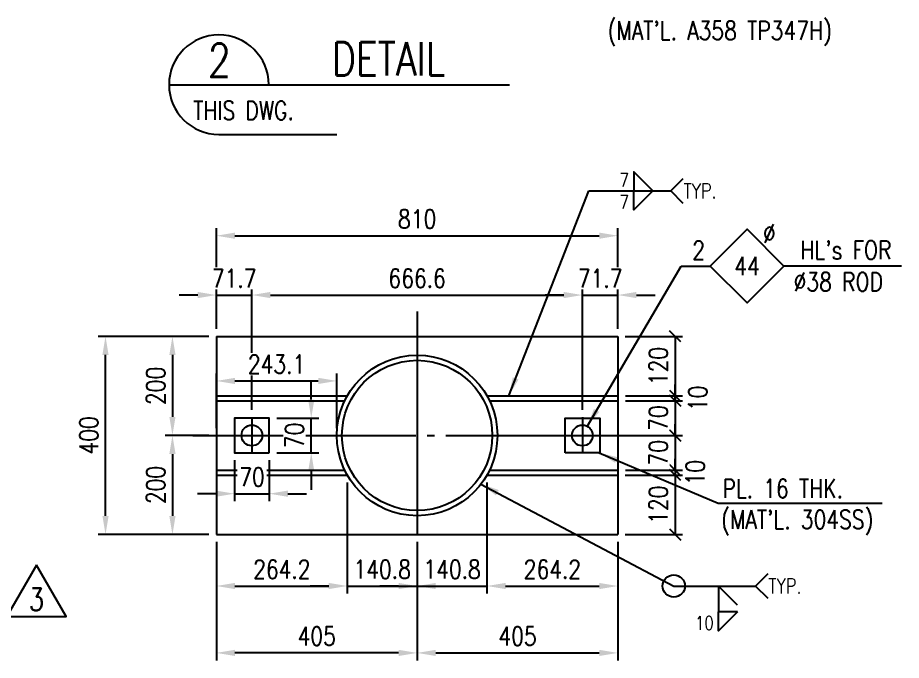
# Model space of a CAD drawing. Header units: millimetres. Extents: x 0 to 91981, y -132907 to 77676.
# Drawn here: x 30559 to 37689, y 53091 to 58280 of the extents above; entities that cross this region are included whole.
import ezdxf
from ezdxf.enums import TextEntityAlignment as Align

# ---------------------------------------------------------------- set-up
doc = ezdxf.new("R2010")
doc.units = ezdxf.units.MM
doc.header["$LTSCALE"] = 60
doc.linetypes.add('JNK-CENTER', pattern=[34, 30, -1.5, 1, -1.5])
for name, color, linetype in [('CEN-R', 1, 'JNK-CENTER'), ('CON-C', 4, 'Continuous'), ('CON-G', 3, 'Continuous'), ('CON-W', 7, 'Continuous'), ('CON-Y', 2, 'Continuous'), ('Dim-W', 7, 'Continuous'), ('rev-2', 2, 'Continuous'), ('rev-3', 2, 'Continuous'), ('TXT-Y', 2, 'Continuous')]:
    doc.layers.add(name, color=color, linetype=linetype)
doc.styles.add('SIMPLEX', font='simplex.shx', dxfattribs={"width": 0.8})
doc.dimstyles.new('DIM60', dxfattribs={"dimscale": 60, "dimtxt": 2.5, "dimasz": 2.5, "dimexe": 1, "dimexo": 1, "dimgap": 1, "dimtad": 1, "dimdsep": 46, "dimtxsty": 'SIMPLEX', "dimcen": 0, "dimclrd": 256, "dimclre": 256, "dimclrt": 2, "dimadec": 1, "dimazin": 2, "dimtfac": 1, "dimtix": 1, "dimtmove": 2, "dimatfit": 2, "dimfxl": 1, "dimarcsym": 1})
doc.dimstyles.new('DIM60x4', dxfattribs={"dimscale": 60, "dimtxt": 2.5, "dimasz": 2.5, "dimexe": 1, "dimexo": 1, "dimgap": 1, "dimtad": 1, "dimdec": 1, "dimlfac": 0.25, "dimdsep": 46, "dimtxsty": 'SIMPLEX', "dimcen": 2.5, "dimclrd": 7, "dimclre": 7, "dimclrt": 2, "dimadec": 1, "dimazin": 2, "dimtfac": 1, "dimtdec": 1, "dimtix": 1, "dimtmove": 2, "dimatfit": 2, "dimfxl": 1, "dimtfill": 1, "dimtolj": 1, "dimtzin": 0, "dimarcsym": 1})

# ---------------------------------------------------------------- blocks, each defined once
blk = doc.blocks.new('SECTITLE')
at = {"layer": 'CON-G'}
for p, q in [((-1.7, 0), (44.1, 0)), ((5, -6.7), (20.86, -6.7))]:
    blk.add_line(p, q, dxfattribs=at)
blk.add_arc((5, 0), 6.7, 0, 270, dxfattribs=at)
at = {"layer": 'CON-C', "style": 'SIMPLEX', "width": 0.8}
for tag, p in [('A', (5.06, 1.04)), ('ELEVATION', (27.83, 1.22))]:
    blk.add_attdef(tag, text='', height=4.5, dxfattribs=at).set_placement(p, align=Align.CENTER)
at = {"layer": 'CON-Y', "style": 'SIMPLEX', "width": 0.8}
blk.add_attdef('H0000-0000', (1.54, -4.72), '', height=2.5, dxfattribs=at)
blk.add_attdef('SCALE', text='', height=2.5, dxfattribs=at).set_placement((44.9, -3.72), align=Align.RIGHT)
blk = doc.blocks.new('*D919')
at = {"layer": 'CON-W', "color": 7, "linetype": 'ByBlock', "lineweight": -2, "transparency": 16777216}
for p, q in [((32162.6, 55767), (32162.6, 56579.4)), ((35402.6, 55767), (35402.6, 56579.4)), ((32312.6, 56519.4), (35252.6, 56519.4))]:
    blk.add_line(p, q, dxfattribs=at)
at = {"layer": 'CON-W', "color": 7, "transparency": 16777216}
for points in [[(32312.6, 56544.4), (32312.6, 56494.4), (32162.6, 56519.4)], [(35252.6, 56544.4), (35252.6, 56494.4), (35402.6, 56519.4)]]:
    blk.add_solid(points, dxfattribs=at)
at = {"layer": 'DEFPOINTS', "color": 0, "transparency": 16777216}
for p in [(35402.6, 56519.4), (32162.6, 55707), (35402.6, 55707)]:
    blk.add_point(p, dxfattribs=at)
at = {"layer": 'CON-W', "color": 2, "transparency": 16777216, "insert": (33782.6, 56654.4), "char_height": 150, "attachment_point": 5, "style": 'SIMPLEX', "bg_fill": 3, "box_fill_scale": 1.1, "bg_fill_color": 256, "bg_fill_true_color": 13158600, "bg_fill_transparency": 0}
blk.add_mtext('\\A1;810', dxfattribs=at)
blk = doc.blocks.new('weld-sy2')
blk.add_lwpolyline([(2.56, 0), (0, -2.56), (0, 0)])
at = {"style": 'SIMPLEX', "width": 0.8}
blk.add_attdef('4', text='', height=2.2, dxfattribs=at).set_placement((-0.6504, -2.992), align=Align.RIGHT)
blk = doc.blocks.new('tail-r')
blk.add_lwpolyline([(1.68, -1.68), (0, 0), (1.68, 1.68)])
at = {"style": 'SIMPLEX', "width": 0.8}
blk.add_attdef('TYP.', text='', height=2, dxfattribs=at).set_placement((1.72, 0), align=Align.MIDDLE_LEFT)
blk = doc.blocks.new('*D920')
at = {"layer": 'CON-W', "color": 7, "linetype": 'ByBlock', "lineweight": -2, "transparency": 16777216}
for p, q in [((32449.3, 55113.7), (32449.3, 56100.4)), ((35115.8, 55113.7), (35115.8, 56100.4)), ((32599.3, 56040.4), (34965.8, 56040.4))]:
    blk.add_line(p, q, dxfattribs=at)
at = {"layer": 'CON-W', "color": 7, "transparency": 16777216}
for points in [[(32599.3, 56065.4), (32599.3, 56015.4), (32449.3, 56040.4)], [(34965.8, 56065.4), (34965.8, 56015.4), (35115.8, 56040.4)]]:
    blk.add_solid(points, dxfattribs=at)
at = {"layer": 'DEFPOINTS', "color": 0, "transparency": 16777216}
for p in [(35115.8, 56040.4), (32449.3, 55053.7), (35115.8, 55053.7)]:
    blk.add_point(p, dxfattribs=at)
at = {"layer": 'CON-W', "color": 2, "transparency": 16777216, "insert": (33782.6, 56175.4), "char_height": 150, "attachment_point": 5, "style": 'SIMPLEX', "bg_fill": 3, "box_fill_scale": 1.1, "bg_fill_color": 256, "bg_fill_true_color": 13158600, "bg_fill_transparency": 0}
blk.add_mtext('\\A1;666.6', dxfattribs=at)
blk = doc.blocks.new('*D921')
at = {"layer": 'CON-W', "color": 7, "linetype": 'ByBlock', "lineweight": -2, "transparency": 16777216}
for p, q in [((35115.8, 55113.7), (35115.8, 56100.4)), ((35402.6, 55767), (35402.6, 56100.4)), ((34965.8, 56040.4), (34815.8, 56040.4)), ((35115.8, 56040.4), (35402.6, 56040.4)), ((35552.6, 56040.4), (35702.6, 56040.4))]:
    blk.add_line(p, q, dxfattribs=at)
at = {"layer": 'CON-W', "color": 7, "transparency": 16777216}
for points in [[(34965.8, 56065.4), (34965.8, 56015.4), (35115.8, 56040.4)], [(35552.6, 56065.4), (35552.6, 56015.4), (35402.6, 56040.4)]]:
    blk.add_solid(points, dxfattribs=at)
at = {"layer": 'DEFPOINTS', "color": 0, "transparency": 16777216}
for p in [(35402.6, 56040.4), (35402.6, 55707), (35115.8, 55053.7)]:
    blk.add_point(p, dxfattribs=at)
at = {"layer": 'CON-W', "color": 2, "transparency": 16777216, "insert": (35259.2, 56175.4), "char_height": 150, "attachment_point": 5, "style": 'SIMPLEX', "bg_fill": 3, "box_fill_scale": 1.1, "bg_fill_color": 256, "bg_fill_true_color": 13158600, "bg_fill_transparency": 0}
blk.add_mtext('\\A1;71.7', dxfattribs=at)
blk = doc.blocks.new('*D922')
at = {"layer": 'CON-W', "color": 7, "linetype": 'ByBlock', "lineweight": -2, "transparency": 16777216}
for p, q in [((32102.6, 55707), (31748.3, 55707)), ((31808.3, 55557), (31808.3, 55057)), ((32102.5, 54907), (31748.3, 54907))]:
    blk.add_line(p, q, dxfattribs=at)
at = {"layer": 'CON-W', "color": 7, "transparency": 16777216}
for points in [[(31783.3, 55557), (31833.3, 55557), (31808.3, 55707)], [(31783.3, 55057), (31833.3, 55057), (31808.3, 54907)]]:
    blk.add_solid(points, dxfattribs=at)
at = {"layer": 'DEFPOINTS', "color": 0, "transparency": 16777216}
for p in [(32162.6, 55707), (31808.3, 54907), (32162.5, 54907)]:
    blk.add_point(p, dxfattribs=at)
at = {"layer": 'CON-W', "color": 2, "transparency": 16777216, "insert": (31673.3, 55307), "char_height": 150, "attachment_point": 5, "rotation": 90, "style": 'SIMPLEX', "bg_fill": 3, "box_fill_scale": 1.1, "bg_fill_color": 256, "bg_fill_true_color": 13158600, "bg_fill_transparency": 0}
blk.add_mtext('\\A1;200', dxfattribs=at)
blk = doc.blocks.new('*D923')
at = {"layer": 'CON-W', "color": 7, "linetype": 'ByBlock', "lineweight": -2, "transparency": 16777216}
for p, q in [((32102.5, 54907), (31748.3, 54907)), ((31808.3, 54757), (31808.3, 54257)), ((32102.6, 54107), (31748.3, 54107))]:
    blk.add_line(p, q, dxfattribs=at)
at = {"layer": 'CON-W', "color": 7, "transparency": 16777216}
for points in [[(31783.3, 54757), (31833.3, 54757), (31808.3, 54907)], [(31783.3, 54257), (31833.3, 54257), (31808.3, 54107)]]:
    blk.add_solid(points, dxfattribs=at)
at = {"layer": 'DEFPOINTS', "color": 0, "transparency": 16777216}
for p in [(32162.5, 54907), (31808.3, 54107), (32162.6, 54107)]:
    blk.add_point(p, dxfattribs=at)
at = {"layer": 'CON-W', "color": 2, "transparency": 16777216, "insert": (31673.3, 54507), "char_height": 150, "attachment_point": 5, "rotation": 90, "style": 'SIMPLEX', "bg_fill": 3, "box_fill_scale": 1.1, "bg_fill_color": 256, "bg_fill_true_color": 13158600, "bg_fill_transparency": 0}
blk.add_mtext('\\A1;200', dxfattribs=at)
blk = doc.blocks.new('*D924')
at = {"layer": 'CON-W', "color": 7, "linetype": 'ByBlock', "lineweight": -2, "transparency": 16777216}
for p, q in [((32042.9, 55707), (31208.3, 55707)), ((31268.3, 54257), (31268.3, 55557)), ((32102.6, 54107), (31208.3, 54107))]:
    blk.add_line(p, q, dxfattribs=at)
at = {"layer": 'CON-W', "color": 7, "transparency": 16777216}
for points in [[(31243.3, 55557), (31293.3, 55557), (31268.3, 55707)], [(31243.3, 54257), (31293.3, 54257), (31268.3, 54107)]]:
    blk.add_solid(points, dxfattribs=at)
at = {"layer": 'DEFPOINTS', "color": 0, "transparency": 16777216}
for p in [(31268.3, 55707), (32102.9, 55707), (32162.6, 54107)]:
    blk.add_point(p, dxfattribs=at)
at = {"layer": 'CON-W', "color": 2, "transparency": 16777216, "insert": (31133.3, 54907), "char_height": 150, "attachment_point": 5, "rotation": 90, "style": 'SIMPLEX', "bg_fill": 3, "box_fill_scale": 1.1, "bg_fill_color": 256, "bg_fill_true_color": 13158600, "bg_fill_transparency": 0}
blk.add_mtext('\\A1;400', dxfattribs=at)
blk = doc.blocks.new('_Oblique')
at = {"color": 0, "linetype": 'ByBlock', "lineweight": -2}
blk.add_line((-0.5, -0.5), (0.5, 0.5), dxfattribs=at)
blk = doc.blocks.new('*D925')
at = {"layer": 'CON-W', "color": 7, "linetype": 'ByBlock', "lineweight": -2, "transparency": 16777216}
for p, q in [((35864.1, 55227), (35864.1, 55317)), ((35462.6, 55227), (35924.1, 55227)), ((35462.6, 55187), (35924.1, 55187)), ((35864.1, 55227), (35864.1, 55187)), ((35864.1, 55187), (35864.1, 55097))]:
    blk.add_line(p, q, dxfattribs=at)
at = {"layer": 'DEFPOINTS', "color": 0, "transparency": 16777216}
for p in [(35402.6, 55227), (35402.6, 55187), (35864.1, 55187)]:
    blk.add_point(p, dxfattribs=at)
at = {"layer": 'CON-W', "color": 7, "lineweight": -2, "transparency": 16777216, "xscale": 90, "yscale": 90, "zscale": 90}
for p, rotation in [((35864.1, 55227), 270), ((35864.1, 55187), 90)]:
    blk.add_blockref('_Oblique', p, dxfattribs=dict(at, rotation=rotation))
at = {"layer": 'CON-W', "color": 2, "transparency": 16777216, "insert": (36047.4, 55207), "char_height": 150, "attachment_point": 5, "rotation": 90, "style": 'SIMPLEX', "bg_fill": 3, "box_fill_scale": 1.1, "bg_fill_color": 256, "bg_fill_true_color": 13158600, "bg_fill_transparency": 0}
blk.add_mtext('\\A1;10', dxfattribs=at)
blk = doc.blocks.new('*D926')
at = {"layer": 'CON-W', "color": 7, "linetype": 'ByBlock', "lineweight": -2, "transparency": 16777216}
for p, q in [((35864.1, 55187), (35864.1, 55277)), ((35462.6, 55187), (35924.1, 55187)), ((35864.1, 55187), (35864.1, 54907)), ((35462.2, 54907), (35924.1, 54907)), ((35864.1, 54907), (35864.1, 54817))]:
    blk.add_line(p, q, dxfattribs=at)
at = {"layer": 'DEFPOINTS', "color": 0, "transparency": 16777216}
for p in [(35402.6, 55187), (35402.2, 54907), (35864.1, 54907)]:
    blk.add_point(p, dxfattribs=at)
at = {"layer": 'CON-W', "color": 7, "lineweight": -2, "transparency": 16777216, "xscale": 90, "yscale": 90, "zscale": 90}
for p, rotation in [((35864.1, 55187), 270), ((35864.1, 54907), 90)]:
    blk.add_blockref('_Oblique', p, dxfattribs=dict(at, rotation=rotation))
at = {"layer": 'CON-W', "color": 2, "transparency": 16777216, "insert": (35729.1, 55047), "char_height": 150, "attachment_point": 5, "rotation": 90, "style": 'SIMPLEX', "bg_fill": 3, "box_fill_scale": 1.1, "bg_fill_color": 256, "bg_fill_true_color": 13158600, "bg_fill_transparency": 0}
blk.add_mtext('\\A1;70', dxfattribs=at)
blk = doc.blocks.new('*D927')
at = {"layer": 'CON-W', "color": 7, "linetype": 'ByBlock', "lineweight": -2, "transparency": 16777216}
for p, q in [((35864.1, 54627), (35864.1, 54717)), ((35462.6, 54627), (35924.1, 54627)), ((35864.1, 54627), (35864.1, 54587)), ((35462.2, 54587), (35924.1, 54587)), ((35864.1, 54587), (35864.1, 54497))]:
    blk.add_line(p, q, dxfattribs=at)
at = {"layer": 'DEFPOINTS', "color": 0, "transparency": 16777216}
for p in [(35402.6, 54627), (35402.2, 54587), (35864.1, 54587)]:
    blk.add_point(p, dxfattribs=at)
at = {"layer": 'CON-W', "color": 2, "transparency": 16777216, "insert": (36026.8, 54607), "char_height": 150, "attachment_point": 5, "rotation": 90, "style": 'SIMPLEX', "bg_fill": 3, "box_fill_scale": 1.1, "bg_fill_color": 256, "bg_fill_true_color": 13158600, "bg_fill_transparency": 0}
blk.add_mtext('\\A1;10', dxfattribs=at)
at = {"layer": 'CON-W', "color": 7, "lineweight": -2, "transparency": 16777216, "xscale": 90, "yscale": 90, "zscale": 90}
for p, rotation in [((35864.1, 54627), 270), ((35864.1, 54587), 90)]:
    blk.add_blockref('_Oblique', p, dxfattribs=dict(at, rotation=rotation))
blk = doc.blocks.new('*D928')
at = {"layer": 'CON-W', "color": 7, "linetype": 'ByBlock', "lineweight": -2, "transparency": 16777216}
for p, q in [((35462.2, 54587), (35924.1, 54587)), ((35864.1, 54587), (35864.1, 54107)), ((35462.2, 54107), (35924.1, 54107))]:
    blk.add_line(p, q, dxfattribs=at)
at = {"layer": 'DEFPOINTS', "color": 0, "transparency": 16777216}
for p in [(35402.2, 54587), (35402.2, 54107), (35864.1, 54107)]:
    blk.add_point(p, dxfattribs=at)
at = {"layer": 'CON-W', "color": 7, "lineweight": -2, "transparency": 16777216, "xscale": 90, "yscale": 90, "zscale": 90}
for p, rotation in [((35864.1, 54587), 90), ((35864.1, 54107), 270)]:
    blk.add_blockref('_Oblique', p, dxfattribs=dict(at, rotation=rotation))
at = {"layer": 'CON-W', "color": 2, "transparency": 16777216, "insert": (35729.1, 54347), "char_height": 150, "attachment_point": 5, "rotation": 90, "style": 'SIMPLEX', "bg_fill": 3, "box_fill_scale": 1.1, "bg_fill_color": 256, "bg_fill_true_color": 13158600, "bg_fill_transparency": 0}
blk.add_mtext('\\A1;120', dxfattribs=at)
blk = doc.blocks.new('*D929')
at = {"layer": 'CON-W', "color": 7, "linetype": 'ByBlock', "lineweight": -2, "transparency": 16777216}
for p, q in [((33219.3, 54527), (33219.3, 53631.4)), ((32162.6, 54047), (32162.6, 53631.4)), ((32312.6, 53691.4), (33069.3, 53691.4))]:
    blk.add_line(p, q, dxfattribs=at)
at = {"layer": 'CON-W', "color": 7, "transparency": 16777216}
for points in [[(32312.6, 53716.4), (32312.6, 53666.4), (32162.6, 53691.4)], [(33069.3, 53716.4), (33069.3, 53666.4), (33219.3, 53691.4)]]:
    blk.add_solid(points, dxfattribs=at)
at = {"layer": 'DEFPOINTS', "color": 0, "transparency": 16777216}
for p in [(33219.3, 54587), (32162.6, 54107), (33219.3, 53691.4)]:
    blk.add_point(p, dxfattribs=at)
at = {"layer": 'CON-W', "color": 2, "transparency": 16777216, "insert": (32690.9, 53826.4), "char_height": 150, "attachment_point": 5, "style": 'SIMPLEX', "bg_fill": 3, "box_fill_scale": 1.1, "bg_fill_color": 256, "bg_fill_true_color": 13158600, "bg_fill_transparency": 0}
blk.add_mtext('\\A1;264.2', dxfattribs=at)
blk = doc.blocks.new('*D930')
at = {"layer": 'CON-W', "color": 7, "linetype": 'ByBlock', "lineweight": -2, "transparency": 16777216}
for p, q in [((34345.8, 54527), (34345.8, 53631.4)), ((35402.6, 54047), (35402.6, 53631.4)), ((34495.8, 53691.4), (35252.6, 53691.4))]:
    blk.add_line(p, q, dxfattribs=at)
at = {"layer": 'CON-W', "color": 7, "transparency": 16777216}
for points in [[(34495.8, 53716.4), (34495.8, 53666.4), (34345.8, 53691.4)], [(35252.6, 53716.4), (35252.6, 53666.4), (35402.6, 53691.4)]]:
    blk.add_solid(points, dxfattribs=at)
at = {"layer": 'DEFPOINTS', "color": 0, "transparency": 16777216}
for p in [(34345.8, 54587), (35402.6, 54107), (35402.6, 53691.4)]:
    blk.add_point(p, dxfattribs=at)
at = {"layer": 'CON-W', "color": 2, "transparency": 16777216, "insert": (34874.2, 53826.4), "char_height": 150, "attachment_point": 5, "style": 'SIMPLEX', "bg_fill": 3, "box_fill_scale": 1.1, "bg_fill_color": 256, "bg_fill_true_color": 13158600, "bg_fill_transparency": 0}
blk.add_mtext('\\A1;264.2', dxfattribs=at)
blk = doc.blocks.new('*D931')
at = {"layer": 'CON-W', "color": 7, "linetype": 'ByBlock', "lineweight": -2, "transparency": 16777216}
for p, q in [((32162.6, 54047), (32162.6, 53091.4)), ((33782.6, 54047), (33782.6, 53091.4)), ((33632.6, 53151.4), (32312.6, 53151.4))]:
    blk.add_line(p, q, dxfattribs=at)
at = {"layer": 'CON-W', "color": 7, "transparency": 16777216}
for points in [[(32312.6, 53176.4), (32312.6, 53126.4), (32162.6, 53151.4)], [(33632.6, 53176.4), (33632.6, 53126.4), (33782.6, 53151.4)]]:
    blk.add_solid(points, dxfattribs=at)
at = {"layer": 'DEFPOINTS', "color": 0, "transparency": 16777216}
for p in [(32162.6, 54107), (33782.6, 54107), (32162.6, 53151.4)]:
    blk.add_point(p, dxfattribs=at)
at = {"layer": 'CON-W', "color": 2, "transparency": 16777216, "insert": (32972.6, 53286.4), "char_height": 150, "attachment_point": 5, "style": 'SIMPLEX', "bg_fill": 3, "box_fill_scale": 1.1, "bg_fill_color": 256, "bg_fill_true_color": 13158600, "bg_fill_transparency": 0}
blk.add_mtext('\\A1;405', dxfattribs=at)
blk = doc.blocks.new('*D932')
at = {"layer": 'CON-W', "color": 7, "linetype": 'ByBlock', "lineweight": -2, "transparency": 16777216}
for p, q in [((33782.6, 54047), (33782.6, 53091.4)), ((35402.6, 54047), (35402.6, 53091.4)), ((33932.6, 53151.4), (35252.6, 53151.4))]:
    blk.add_line(p, q, dxfattribs=at)
at = {"layer": 'CON-W', "color": 7, "transparency": 16777216}
for points in [[(33932.6, 53176.4), (33932.6, 53126.4), (33782.6, 53151.4)], [(35252.6, 53176.4), (35252.6, 53126.4), (35402.6, 53151.4)]]:
    blk.add_solid(points, dxfattribs=at)
at = {"layer": 'DEFPOINTS', "color": 0, "transparency": 16777216}
for p in [(33782.6, 54107), (35402.6, 54107), (35402.6, 53151.4)]:
    blk.add_point(p, dxfattribs=at)
at = {"layer": 'CON-W', "color": 2, "transparency": 16777216, "insert": (34592.6, 53286.4), "char_height": 150, "attachment_point": 5, "style": 'SIMPLEX', "bg_fill": 3, "box_fill_scale": 1.1, "bg_fill_color": 256, "bg_fill_true_color": 13158600, "bg_fill_transparency": 0}
blk.add_mtext('\\A1;405', dxfattribs=at)
blk = doc.blocks.new('BOLTHOLE')
at = {"layer": 'CON-W'}
blk.add_line((25.7, 0), (9.9, 0), dxfattribs=at)
blk.add_lwpolyline([(0, 0), (4.95, 4.95), (9.9, 0), (4.95, -4.95)], close=True, dxfattribs=at)
at = {"layer": 'CON-Y', "style": 'SIMPLEX', "width": 0.8}
for s, p in [('%%C', (8.81, 3.12)), ("HL's FOR", (24.37, 0.9))]:
    blk.add_text(s, height=2.5, dxfattribs=at).set_placement(p, align=Align.RIGHT)
blk.add_attdef('4', text='', height=2.5, dxfattribs=at).set_placement((-0.69, 0.87), align=Align.RIGHT)
blk.add_attdef('22', text='', height=2.5, dxfattribs=at).set_placement((4.95, 0), align=Align.MIDDLE_CENTER)
blk = doc.blocks.new('*D933')
at = {"layer": 'CON-W', "color": 7, "linetype": 'ByBlock', "lineweight": -2, "transparency": 16777216}
for p, q in [((32162.6, 55767), (32162.6, 56100.4)), ((32449.3, 55113.7), (32449.3, 56100.4)), ((32012.6, 56040.4), (31862.6, 56040.4)), ((32162.6, 56040.4), (32449.3, 56040.4)), ((32599.3, 56040.4), (32749.3, 56040.4))]:
    blk.add_line(p, q, dxfattribs=at)
at = {"layer": 'CON-W', "color": 7, "transparency": 16777216}
for points in [[(32012.6, 56065.4), (32012.6, 56015.4), (32162.6, 56040.4)], [(32599.3, 56065.4), (32599.3, 56015.4), (32449.3, 56040.4)]]:
    blk.add_solid(points, dxfattribs=at)
at = {"layer": 'DEFPOINTS', "color": 0, "transparency": 16777216}
for p in [(32449.3, 56040.4), (32162.6, 55707), (32449.3, 55053.7)]:
    blk.add_point(p, dxfattribs=at)
at = {"layer": 'CON-W', "color": 2, "transparency": 16777216, "insert": (32305.9, 56175.4), "char_height": 150, "attachment_point": 5, "style": 'SIMPLEX', "bg_fill": 3, "box_fill_scale": 1.1, "bg_fill_color": 256, "bg_fill_true_color": 13158600, "bg_fill_transparency": 0}
blk.add_mtext('\\A1;71.7', dxfattribs=at)
blk = doc.blocks.new('*D934')
at = {"layer": 'CON-W', "color": 7, "linetype": 'ByBlock', "lineweight": -2, "transparency": 16777216}
for p, q in [((35864.1, 54907), (35864.1, 54997)), ((35462.2, 54907), (35924.1, 54907)), ((35864.1, 54907), (35864.1, 54627)), ((35462.6, 54627), (35924.1, 54627)), ((35864.1, 54627), (35864.1, 54537))]:
    blk.add_line(p, q, dxfattribs=at)
at = {"layer": 'DEFPOINTS', "color": 0, "transparency": 16777216}
for p in [(35402.2, 54907), (35402.6, 54627), (35864.1, 54627)]:
    blk.add_point(p, dxfattribs=at)
at = {"layer": 'CON-W', "color": 7, "lineweight": -2, "transparency": 16777216, "xscale": 90, "yscale": 90, "zscale": 90}
for p, rotation in [((35864.1, 54907), 270), ((35864.1, 54627), 90)]:
    blk.add_blockref('_Oblique', p, dxfattribs=dict(at, rotation=rotation))
at = {"layer": 'CON-W', "color": 2, "transparency": 16777216, "insert": (35729.1, 54767), "char_height": 150, "attachment_point": 5, "rotation": 90, "style": 'SIMPLEX', "bg_fill": 3, "box_fill_scale": 1.1, "bg_fill_color": 256, "bg_fill_true_color": 13158600, "bg_fill_transparency": 0}
blk.add_mtext('\\A1;70', dxfattribs=at)
blk = doc.blocks.new('*D935')
at = {"layer": 'CON-W', "color": 7, "linetype": 'ByBlock', "lineweight": -2, "transparency": 16777216}
for p, q in [((32309.7, 54707), (32309.7, 54376.7)), ((32589.7, 54707), (32589.7, 54376.7)), ((32159.7, 54436.7), (32009.7, 54436.7)), ((32309.7, 54436.7), (32589.7, 54436.7)), ((32739.7, 54436.7), (32889.7, 54436.7))]:
    blk.add_line(p, q, dxfattribs=at)
at = {"layer": 'CON-W', "color": 7, "transparency": 16777216}
for points in [[(32159.7, 54461.7), (32159.7, 54411.7), (32309.7, 54436.7)], [(32739.7, 54461.7), (32739.7, 54411.7), (32589.7, 54436.7)]]:
    blk.add_solid(points, dxfattribs=at)
at = {"layer": 'DEFPOINTS', "color": 0, "transparency": 16777216}
for p in [(32309.7, 54767), (32589.7, 54767), (32589.7, 54436.7)]:
    blk.add_point(p, dxfattribs=at)
at = {"layer": 'CON-W', "color": 2, "transparency": 16777216, "insert": (32449.7, 54571.7), "char_height": 150, "attachment_point": 5, "style": 'SIMPLEX', "bg_fill": 3, "box_fill_scale": 1.1, "bg_fill_color": 256, "bg_fill_true_color": 13158600, "bg_fill_transparency": 0}
blk.add_mtext('\\A1;70', dxfattribs=at)
blk = doc.blocks.new('*D936')
at = {"layer": 'CON-W', "color": 7, "linetype": 'ByBlock', "lineweight": -2, "transparency": 16777216}
for p, q in [((32928.3, 55197), (32928.3, 55347)), ((32649.7, 55047), (32988.3, 55047)), ((32928.3, 54767), (32928.3, 55047)), ((32649.7, 54767), (32988.3, 54767)), ((32928.3, 54617), (32928.3, 54467))]:
    blk.add_line(p, q, dxfattribs=at)
at = {"layer": 'CON-W', "color": 7, "transparency": 16777216}
for points in [[(32903.3, 55197), (32953.3, 55197), (32928.3, 55047)], [(32903.3, 54617), (32953.3, 54617), (32928.3, 54767)]]:
    blk.add_solid(points, dxfattribs=at)
at = {"layer": 'DEFPOINTS', "color": 0, "transparency": 16777216}
for p in [(32589.7, 55047), (32928.3, 55047), (32589.7, 54767)]:
    blk.add_point(p, dxfattribs=at)
at = {"layer": 'CON-W', "color": 2, "transparency": 16777216, "insert": (32793.3, 54907), "char_height": 150, "attachment_point": 5, "rotation": 90, "style": 'SIMPLEX', "bg_fill": 3, "box_fill_scale": 1.1, "bg_fill_color": 256, "bg_fill_true_color": 13158600, "bg_fill_transparency": 0}
blk.add_mtext('\\A1;70', dxfattribs=at)
blk = doc.blocks.new('*D937')
at = {"layer": 'CON-W', "color": 7, "linetype": 'ByBlock', "lineweight": -2, "transparency": 16777216}
for p, q in [((32162.5, 54967), (32162.5, 55407)), ((33134.8, 54967), (33134.8, 55407)), ((32312.5, 55347), (32984.8, 55347))]:
    blk.add_line(p, q, dxfattribs=at)
at = {"layer": 'CON-W', "color": 7, "transparency": 16777216}
for points in [[(32312.5, 55372), (32312.5, 55322), (32162.5, 55347)], [(32984.8, 55372), (32984.8, 55322), (33134.8, 55347)]]:
    blk.add_solid(points, dxfattribs=at)
at = {"layer": 'DEFPOINTS', "color": 0, "transparency": 16777216}
for p in [(33134.8, 55347), (32162.5, 54907), (33134.8, 54907)]:
    blk.add_point(p, dxfattribs=at)
at = {"layer": 'CON-W', "color": 2, "transparency": 16777216, "insert": (32648.6, 55482), "char_height": 150, "attachment_point": 5, "style": 'SIMPLEX', "bg_fill": 3, "box_fill_scale": 1.1, "bg_fill_color": 256, "bg_fill_true_color": 13158600, "bg_fill_transparency": 0}
blk.add_mtext('\\A1;243.1', dxfattribs=at)
blk = doc.blocks.new('*D938')
at = {"layer": 'CON-W', "color": 7, "linetype": 'ByBlock', "lineweight": -2, "transparency": 16777216}
for p, q in [((35462.2, 55707), (35924.1, 55707)), ((35864.1, 55707), (35864.1, 55227)), ((35462.6, 55227), (35924.1, 55227))]:
    blk.add_line(p, q, dxfattribs=at)
at = {"layer": 'DEFPOINTS', "color": 0, "transparency": 16777216}
for p in [(35402.2, 55707), (35402.6, 55227), (35864.1, 55227)]:
    blk.add_point(p, dxfattribs=at)
at = {"layer": 'CON-W', "color": 7, "lineweight": -2, "transparency": 16777216, "xscale": 90, "yscale": 90, "zscale": 90}
for p, rotation in [((35864.1, 55707), 90), ((35864.1, 55227), 270)]:
    blk.add_blockref('_Oblique', p, dxfattribs=dict(at, rotation=rotation))
at = {"layer": 'CON-W', "color": 2, "transparency": 16777216, "insert": (35729.1, 55467), "char_height": 150, "attachment_point": 5, "rotation": 90, "style": 'SIMPLEX', "bg_fill": 3, "box_fill_scale": 1.1, "bg_fill_color": 256, "bg_fill_true_color": 13158600, "bg_fill_transparency": 0}
blk.add_mtext('\\A1;120', dxfattribs=at)
blk = doc.blocks.new('*D1034')
at = {"color": 7, "linetype": 'ByBlock', "lineweight": -2, "transparency": 16777216}
for p, q in [((33219.3, 54527), (33219.3, 53631.4)), ((33782.6, 54047), (33782.6, 53631.4)), ((33069.3, 53691.4), (32919.3, 53691.4)), ((33219.3, 53691.4), (33782.6, 53691.4)), ((33932.6, 53691.4), (34082.6, 53691.4))]:
    blk.add_line(p, q, dxfattribs=at)
at = {"color": 7, "transparency": 16777216}
for points in [[(33069.3, 53716.4), (33069.3, 53666.4), (33219.3, 53691.4)], [(33932.6, 53716.4), (33932.6, 53666.4), (33782.6, 53691.4)]]:
    blk.add_solid(points, dxfattribs=at)
at = {"layer": 'DEFPOINTS', "color": 0, "transparency": 16777216}
for p in [(33219.3, 54587), (33782.6, 54107), (33782.6, 53691.4)]:
    blk.add_point(p, dxfattribs=at)
at = {"color": 2, "transparency": 16777216, "insert": (33500.9, 53826.4), "char_height": 150, "attachment_point": 5, "style": 'SIMPLEX', "bg_fill": 3, "box_fill_scale": 1.1, "bg_fill_color": 256, "bg_fill_true_color": 13158600, "bg_fill_transparency": 0}
blk.add_mtext('\\A1;140.8', dxfattribs=at)
blk = doc.blocks.new('*D1035')
at = {"color": 7, "linetype": 'ByBlock', "lineweight": -2, "transparency": 16777216}
for p, q in [((34345.8, 54527), (34345.8, 53631.4)), ((33782.6, 54047), (33782.6, 53631.4)), ((33632.6, 53691.4), (33482.6, 53691.4)), ((33782.6, 53691.4), (34345.8, 53691.4)), ((34495.8, 53691.4), (34645.8, 53691.4))]:
    blk.add_line(p, q, dxfattribs=at)
at = {"color": 7, "transparency": 16777216}
for points in [[(33632.6, 53716.4), (33632.6, 53666.4), (33782.6, 53691.4)], [(34495.8, 53716.4), (34495.8, 53666.4), (34345.8, 53691.4)]]:
    blk.add_solid(points, dxfattribs=at)
at = {"layer": 'DEFPOINTS', "color": 0, "transparency": 16777216}
for p in [(34345.8, 54587), (33782.6, 54107), (34345.8, 53691.4)]:
    blk.add_point(p, dxfattribs=at)
at = {"color": 2, "transparency": 16777216, "insert": (34064.2, 53826.4), "char_height": 150, "attachment_point": 5, "style": 'SIMPLEX', "bg_fill": 3, "box_fill_scale": 1.1, "bg_fill_color": 256, "bg_fill_true_color": 13158600, "bg_fill_transparency": 0}
blk.add_mtext('\\A1;140.8', dxfattribs=at)
blk = doc.blocks.new('revmark')
at = {"layer": 'rev-2'}
blk.add_lwpolyline([(0, 0), (-4, -6.93), (4, -6.93)], close=True, dxfattribs=at)
at = {"layer": 'rev-2', "style": 'SIMPLEX', "width": 0.8}
blk.add_attdef('REVMARK', text='', height=3, dxfattribs=at).set_placement((0, -4.62), align=Align.MIDDLE_CENTER)

msp = doc.modelspace()

# ---------------------------------------------------------------- linework, layer by layer
msp.add_lwpolyline([(36368.70997, 53537.82209), (36215.10997, 53691.42209), (36215.10997, 53482.99834)])
at = {"layer": 'CEN-R'}
for p, q in [((33782.56386, 55907.00725), (33782.56386, 53907.00725)), ((32449.28386, 55053.67392), (32449.28386, 54760.34058)), ((35115.84386, 55053.67392), (35115.84386, 54760.34058)), ((31973.28386, 54907.00725), (35591.84386, 54907.00725)), ((32302.6172, 54907.00725), (32595.95053, 54907.00725)), ((34969.1772, 54907.00725), (35262.51053, 54907.00725))]:
    msp.add_line(p, q, dxfattribs=at)
at = {"layer": 'CON-G'}
for p, q in [((32162.56386, 55707.00725), (32162.56386, 54107.00725)), ((32162.56386, 55707.00725), (35402.56386, 55707.00725)), ((35402.56386, 55707.00725), (35402.56386, 54107.00725)), ((32162.48386, 55227.00725), (33219.31894, 55227.00725)), ((32162.48386, 55187.00725), (33198.40221, 55187.00725)), ((34345.80878, 55227.00725), (35402.56386, 55227.00725)), ((34366.72552, 55187.00725), (35402.56386, 55187.00725)), ((32162.56386, 54627.00725), (33198.40221, 54627.00725)), ((32162.56386, 54627.00725), (33198.40221, 54627.00725)), ((34366.72552, 54627.00725), (35402.56386, 54627.00725)), ((34366.72552, 54627.00725), (35402.56386, 54627.00725)), ((32162.56386, 54587.00725), (33219.31894, 54587.00725)), ((32162.56386, 54587.00725), (33219.31894, 54587.00725)), ((34345.80878, 54587.00725), (35402.56386, 54587.00725)), ((34345.80878, 54587.00725), (35402.56386, 54587.00725)), ((32162.56386, 54107.00725), (35402.56386, 54107.00725))]:
    msp.add_line(p, q, dxfattribs=at)
for points in [[(32589.28386, 54767.00725), (32589.28386, 55047.00725), (32309.28386, 55047.00725), (32309.28386, 54767.00725)], [(34975.84386, 54767.00725), (34975.84386, 55047.00725), (35255.84386, 55047.00725), (35255.84386, 54767.00725)]]:
    msp.add_lwpolyline(points, close=True, dxfattribs=at)
for centre, radius in [((33782.56386, 54907.00725), 647.8), ((33782.56386, 54907.00725), 606.56), ((32449.28386, 54907.00725), 84), ((35115.84386, 54907.00725), 84)]:
    msp.add_circle(centre, radius, dxfattribs=at)
at = {"layer": 'CON-W'}
msp.add_line((36368.70997, 53482.99834), (36215.10997, 53482.99834), dxfattribs=at)
msp.add_circle((35853.29561, 53691.42209), 90, dxfattribs=at)

# ---------------------------------------------------------------- block references
at = {"layer": 'CON-W', "xscale": 60, "yscale": 60, "zscale": 60}
for name, p, values in [('SECTITLE', (31882.83546, 57738.58996), {'H0000-0000': 'THIS DWG.', 'A': '2', 'ELEVATION': 'DETAIL'}), ('BOLTHOLE', (36147.68412, 56274.79966), {'4': '2', '22': '44'})]:
    msp.add_blockref(name, p, dxfattribs=at).add_auto_attribs(values)
at = {"layer": 'CON-W'}
ref = msp.add_blockref('weld-sy2', (35530.61466, 56880.94374), dxfattribs=dict(at, xscale=-60, yscale=60, zscale=60, rotation=179.9999999999959))
ref.add_attrib('4', '7', dxfattribs={"layer": '0', "height": 110.4, "rotation": 360, "style": 'SIMPLEX', "width": 0.8}).set_placement((35491.59066, 56915.11974), align=Align.RIGHT)
ref = msp.add_blockref('tail-r', (35828.80955, 56880.94374), dxfattribs=dict(at, xscale=60, yscale=60, zscale=60, rotation=359.9999999999933))
ref.add_attrib('TYP.', 'TYP.', dxfattribs={"layer": 'CON-Y', "height": 120, "rotation": 360, "style": 'SIMPLEX', "width": 0.8}).set_placement((35932.00955, 56880.94374), align=Align.MIDDLE_LEFT)
ref = msp.add_blockref('tail-r', (36513.30486, 53691.42209), dxfattribs=dict(at, xscale=60, yscale=60, zscale=60))
ref.add_attrib('TYP.', 'TYP.', dxfattribs={"layer": 'CON-Y', "height": 120, "style": 'SIMPLEX', "width": 0.8}).set_placement((36616.50486, 53691.42209), align=Align.MIDDLE_LEFT)
ref = msp.add_blockref('weld-sy2', (36215.10997, 53482.99834), dxfattribs=dict(at, xscale=60, yscale=60, zscale=60))
ref.add_attrib('4', '10', dxfattribs={"layer": '0', "height": 110.4, "style": 'SIMPLEX', "width": 0.8}).set_placement((36176.08597, 53338.42234), align=Align.RIGHT)
at = {"layer": 'rev-3'}
ref = msp.add_blockref('revmark', (30711.01553, 53860.76887), dxfattribs=dict(at, xscale=60, yscale=60, zscale=60))
ref.add_attrib('REVMARK', '3', dxfattribs={"height": 180, "style": 'SIMPLEX', "width": 0.8}).set_placement((30711.01553, 53583.64087), align=Align.MIDDLE_CENTER)

# ---------------------------------------------------------------- texts
at = {"layer": 'CON-Y', "style": 'SIMPLEX', "width": 0.8}
for s, p in [('PL. 16 THK.', (36246.27422, 54402.89054)), ("(MAT'L. 304SS)", (36235.43532, 54153.1514))]:
    msp.add_text(s, height=150, dxfattribs=at).set_placement(p)
at = {"layer": 'TXT-Y', "style": 'SIMPLEX', "width": 0.8}
for s, p in [("(MAT'L. A358 TP347H)", (35318.79469, 58101.03498)), ('%%C38 ROD', (36820.76969, 56072.3402))]:
    msp.add_text(s, height=150, dxfattribs=at).set_placement(p)

# ---------------------------------------------------------------- next in the draw order: dimensions: what is measured, and where the dimension line sits
at = {"layer": 'CON-W'}
dim = msp.add_linear_dim(base=(35402.56386, 56519.39445), p1=(32162.56386, 55707.00725), p2=(35402.56386, 55707.00725), dimstyle='DIM60x4', dxfattribs=at)
dim.commit()
dim.dimension.update_dxf_attribs({"geometry": '*D919', "text_midpoint": (33782.56386, 56654.39445)})
dim = msp.add_linear_dim(base=(35864.09561, 54587.00725), p1=(35402.56386, 54627.00725), p2=(35402.243, 54587.00725), angle=90, dimstyle='DIM60x4', override={"dimasz": 1.5, "dimblk1": 'Oblique', "dimblk2": 'Oblique', "dimsah": 1}, dxfattribs=at)
dim.commit()
dim.dimension.update_dxf_attribs({"geometry": '*D927', "text_midpoint": (36026.81712, 54607.00725), "dimtype": 160})

# ---------------------------------------------------------------- next in the draw order: block references
ref = msp.add_blockref('weld-sy2', (35530.61466, 56880.94374), dxfattribs=dict(at, xscale=60, yscale=60, zscale=60, rotation=359.9999999999958))
ref.add_attrib('4', '7', dxfattribs={"layer": '0', "height": 110.4, "rotation": 360, "style": 'SIMPLEX', "width": 0.8}).set_placement((35491.59066, 56736.36774), align=Align.RIGHT)

# ---------------------------------------------------------------- next in the draw order: dimensions: what is measured, and where the dimension line sits
dim = msp.add_linear_dim(base=(31808.34623, 54907.00725), p1=(32162.56386, 55707.00725), p2=(32162.48386, 54907.00725), angle=90, dimstyle='DIM60x4', dxfattribs=at)
dim.commit()
dim.dimension.update_dxf_attribs({"geometry": '*D922', "text_midpoint": (31673.34623, 55307.00725)})
dim = msp.add_linear_dim(base=(35864.09561, 54107.00725), p1=(35402.243, 54587.00725), p2=(35402.243, 54107.00725), angle=90, dimstyle='DIM60x4', override={"dimasz": 1.5, "dimblk1": 'Oblique', "dimblk2": 'Oblique', "dimsah": 1}, dxfattribs=at)
dim.commit()
dim.dimension.update_dxf_attribs({"geometry": '*D928', "text_midpoint": (35729.09561, 54347.00725)})

# ---------------------------------------------------------------- next in the draw order: leaders
at = {"layer": 'Dim-W'}
msp.add_leader([(34522.76003, 55227.00725), (35168.80031, 56880.94374), (35828.80955, 56880.94374)], dimstyle='DIM60', override={"dimgap": 1, "dimtad": 0}, dxfattribs=at)

# ---------------------------------------------------------------- next in the draw order: dimensions: what is measured, and where the dimension line sits
at = {"layer": 'CON-W'}
for base, p1, p2, picture, middle in [((35115.84386, 56040.35542), (32449.28386, 55053.67392), (35115.84386, 55053.67392), '*D920', (33782.56386, 56175.35542)), ((35402.56386, 53691.42209), (34345.80878, 54587.00725), (35402.56386, 54107.00725), '*D930', (34874.18632, 53826.42209))]:
    dim = msp.add_linear_dim(base=base, p1=p1, p2=p2, dimstyle='DIM60x4', dxfattribs=at)
    dim.commit()
    dim.dimension.update_dxf_attribs({"geometry": picture, "text_midpoint": middle})
dim = msp.add_linear_dim(base=(31808.34623, 54107.00725), p1=(32162.48386, 54907.00725), p2=(32162.56386, 54107.00725), angle=90, dimstyle='DIM60x4', dxfattribs=at)
dim.commit()
dim.dimension.update_dxf_attribs({"geometry": '*D923', "text_midpoint": (31673.34623, 54507.00725)})

# ---------------------------------------------------------------- next in the draw order: dimensions: what is measured, and where the dimension line sits
dim = msp.add_linear_dim(base=(35402.56386, 56040.35542), p1=(35115.84386, 55053.67392), p2=(35402.56386, 55707.00725), dimstyle='DIM60x4', dxfattribs=at)
dim.commit()
dim.dimension.update_dxf_attribs({"geometry": '*D921', "text_midpoint": (35259.20386, 56175.35542)})
dim = msp.add_linear_dim(base=(31268.34623, 55707.00725), p1=(32162.56386, 54107.00725), p2=(32102.88473, 55707.00725), angle=90, dimstyle='DIM60x4', dxfattribs=at)
dim.commit()
dim.dimension.update_dxf_attribs({"geometry": '*D924', "text_midpoint": (31133.34623, 54907.00725)})

# ---------------------------------------------------------------- next in the draw order: leaders
at = {"layer": 'Dim-W'}
msp.add_leader([(35251.84386, 54767.00725), (36210.4542, 54359.8206), (37534.37846, 54359.8206)], dimstyle='DIM60', override={"dimgap": 1, "dimtad": 0}, dxfattribs=at)

# ---------------------------------------------------------------- next in the draw order: dimensions: what is measured, and where the dimension line sits
at = {"layer": 'CON-W'}
for base, p1, p2, picture, middle in [((32449.28386, 56040.35542), (32162.56386, 55707.00725), (32449.28386, 55053.67392), '*D933', (32305.92386, 56175.35542)), ((33219.31894, 53691.42209), (32162.56386, 54107.00725), (33219.31894, 54587.00725), '*D929', (32690.9414, 53826.42209))]:
    dim = msp.add_linear_dim(base=base, p1=p1, p2=p2, dimstyle='DIM60x4', dxfattribs=at)
    dim.commit()
    dim.dimension.update_dxf_attribs({"geometry": picture, "text_midpoint": middle})
dim = msp.add_linear_dim(base=(35864.09561, 55187.00725), p1=(35402.56386, 55227.00725), p2=(35402.56386, 55187.00725), angle=90, dimstyle='DIM60x4', override={"dimasz": 1.5, "dimblk1": 'Oblique', "dimblk2": 'Oblique', "dimsah": 1}, dxfattribs=at)
dim.commit()
dim.dimension.update_dxf_attribs({"geometry": '*D925', "text_midpoint": (36047.43724, 55207.00725), "dimtype": 160})

# ---------------------------------------------------------------- next in the draw order: dimensions: what is measured, and where the dimension line sits
dim = msp.add_linear_dim(base=(35864.09561, 54907.00725), p1=(35402.56386, 55187.00725), p2=(35402.243, 54907.00725), angle=90, dimstyle='DIM60x4', override={"dimasz": 1.5, "dimblk1": 'Oblique', "dimblk2": 'Oblique', "dimsah": 1}, dxfattribs=at)
dim.commit()
dim.dimension.update_dxf_attribs({"geometry": '*D926', "text_midpoint": (35729.09561, 55047.00725)})
for base, p1, p2, picture, middle in [((32589.68473, 54436.73935), (32309.68473, 54767.00725), (32589.68473, 54767.00725), '*D935', (32449.68473, 54571.73935)), ((32162.56386, 53151.42209), (33782.56386, 54107.00725), (32162.56386, 54107.00725), '*D931', (32972.56386, 53286.42209))]:
    dim = msp.add_linear_dim(base=base, p1=p1, p2=p2, dimstyle='DIM60x4', dxfattribs=at)
    dim.commit()
    dim.dimension.update_dxf_attribs({"geometry": picture, "text_midpoint": middle})

# ---------------------------------------------------------------- next in the draw order: dimensions: what is measured, and where the dimension line sits
dim = msp.add_linear_dim(base=(32928.25, 55047.00725), p1=(32589.68473, 54767.00725), p2=(32589.68473, 55047.00725), angle=90, dimstyle='DIM60x4', dxfattribs=at)
dim.commit()
dim.dimension.update_dxf_attribs({"geometry": '*D936', "text_midpoint": (32793.25, 54907.00725)})
dim = msp.add_linear_dim(base=(35402.56386, 53151.42209), p1=(33782.56386, 54107.00725), p2=(35402.56386, 54107.00725), dimstyle='DIM60x4', dxfattribs=at)
dim.commit()
dim.dimension.update_dxf_attribs({"geometry": '*D932', "text_midpoint": (34592.56386, 53286.42209)})

# ---------------------------------------------------------------- next in the draw order: leaders
msp.add_leader([(35154.3102, 54979.48214), (35913.29561, 56274.79966), (36147.68412, 56274.79966)], dimstyle='DIM60', override={"dimgap": 1, "dimtad": 0, "dimtfill": 1}, dxfattribs=at)

# ---------------------------------------------------------------- next in the draw order: dimensions: what is measured, and where the dimension line sits
dim = msp.add_linear_dim(base=(33782.56386, 53691.42209), p1=(33219.31894, 54587.00725), p2=(33782.56386, 54107.00725), dimstyle='DIM60x4')
dim.commit()
dim.dimension.update_dxf_attribs({"geometry": '*D1034', "text_midpoint": (33500.9414, 53826.42209)})
dim = msp.add_linear_dim(base=(35864.09561, 55227.00725), p1=(35402.243, 55707.00725), p2=(35402.56386, 55227.00725), angle=90, dimstyle='DIM60x4', override={"dimasz": 1.5, "dimblk1": 'Oblique', "dimblk2": 'Oblique', "dimsah": 1}, dxfattribs=at)
dim.commit()
dim.dimension.update_dxf_attribs({"geometry": '*D938', "text_midpoint": (35729.09561, 55467.00725)})
dim = msp.add_linear_dim(base=(33134.76386, 55347.00725), p1=(32162.48386, 54907.00725), p2=(33134.76386, 54907.00725), dimstyle='DIM60x4', dxfattribs=at)
dim.commit()
dim.dimension.update_dxf_attribs({"geometry": '*D937', "text_midpoint": (32648.62386, 55482.00725)})

# ---------------------------------------------------------------- next in the draw order: leaders
at = {"layer": 'Dim-W'}
msp.add_leader([(34297.8105, 54514.36778), (35853.29561, 53691.42209), (36513.30486, 53691.42209)], dimstyle='DIM60', override={"dimgap": 1, "dimtad": 0}, dxfattribs=at)

# ---------------------------------------------------------------- next in the draw order: dimensions: what is measured, and where the dimension line sits
dim = msp.add_linear_dim(base=(34345.80878, 53691.42209), p1=(33782.56386, 54107.00725), p2=(34345.80878, 54587.00725), dimstyle='DIM60x4')
dim.commit()
dim.dimension.update_dxf_attribs({"geometry": '*D1035', "text_midpoint": (34064.18632, 53826.42209)})
at = {"layer": 'CON-W'}
dim = msp.add_linear_dim(base=(35864.09561, 54627.00725), p1=(35402.243, 54907.00725), p2=(35402.56386, 54627.00725), angle=90, dimstyle='DIM60x4', override={"dimasz": 1.5, "dimblk1": 'Oblique', "dimblk2": 'Oblique', "dimsah": 1}, dxfattribs=at)
dim.commit()
dim.dimension.update_dxf_attribs({"geometry": '*D934', "text_midpoint": (35729.09561, 54767.00725)})

doc.saveas('drawing.dxf')
